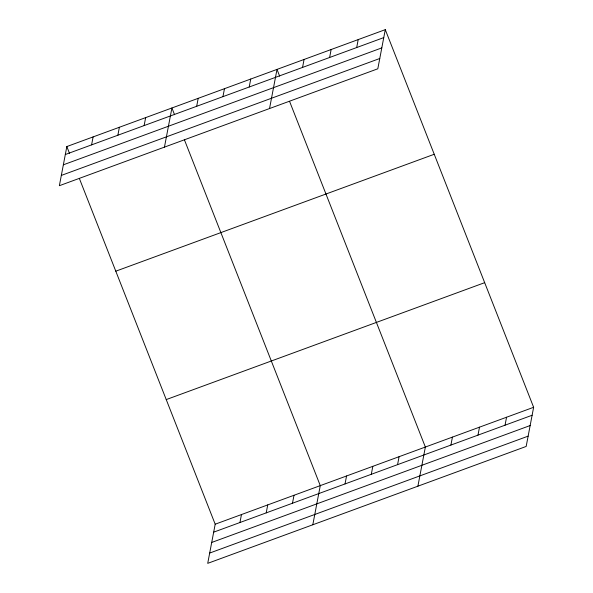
<?xml version="1.0" encoding="UTF-8"?>
<svg xmlns="http://www.w3.org/2000/svg" width="593" height="593" viewBox="0 0 593 593"><rect width="100%" height="100%" fill="white"/><g stroke="black" fill="none" stroke-linecap="round" stroke-linejoin="round"><path stroke-width="0.89" d="M66.831 146.56L59.367 185.705L377.808 68.795L385.28 29.65L66.831 146.56L69.477 153.298M91.589 144.877L93.108 136.916M117.859 135.234L119.378 127.273M144.129 125.583L145.648 117.629M164.454 147.123L171.918 107.985L174.564 114.716M196.676 106.295L198.195 98.334M222.946 96.652L224.465 88.691M249.216 87.008L250.735 79.047M269.541 108.541L277.005 69.403L279.651 76.134M79.403 178.56L215.192 524.205L207.72 563.35L526.169 446.44L533.633 407.295L385.28 29.65M302.556 67.424L304.076 59.463M239.943 522.522L241.462 514.561M329.626 57.484L331.139 49.523M266.213 512.878L267.732 504.917M356.689 47.544L358.209 39.59M292.482 503.227L294.002 495.274M312.808 524.768L320.279 485.623L184.49 139.978M345.03 483.94L346.549 475.979M371.3 474.296L372.819 466.335M397.569 464.645L399.089 456.692M417.895 486.186L425.359 447.04L289.577 101.396M450.91 445.069L452.429 437.108M477.98 435.129L479.5 427.168M505.043 425.188L506.563 417.235M65.319 154.521L383.76 37.611M63.355 164.81L381.796 47.9M61.331 175.417L379.772 58.499M115.791 271.186L434.232 154.269M166.233 399.586L484.674 282.668M215.192 524.205L533.633 407.295M213.673 532.166L532.114 415.256M211.708 542.454L530.149 425.544M209.685 553.061L528.126 436.144"/></g></svg>
